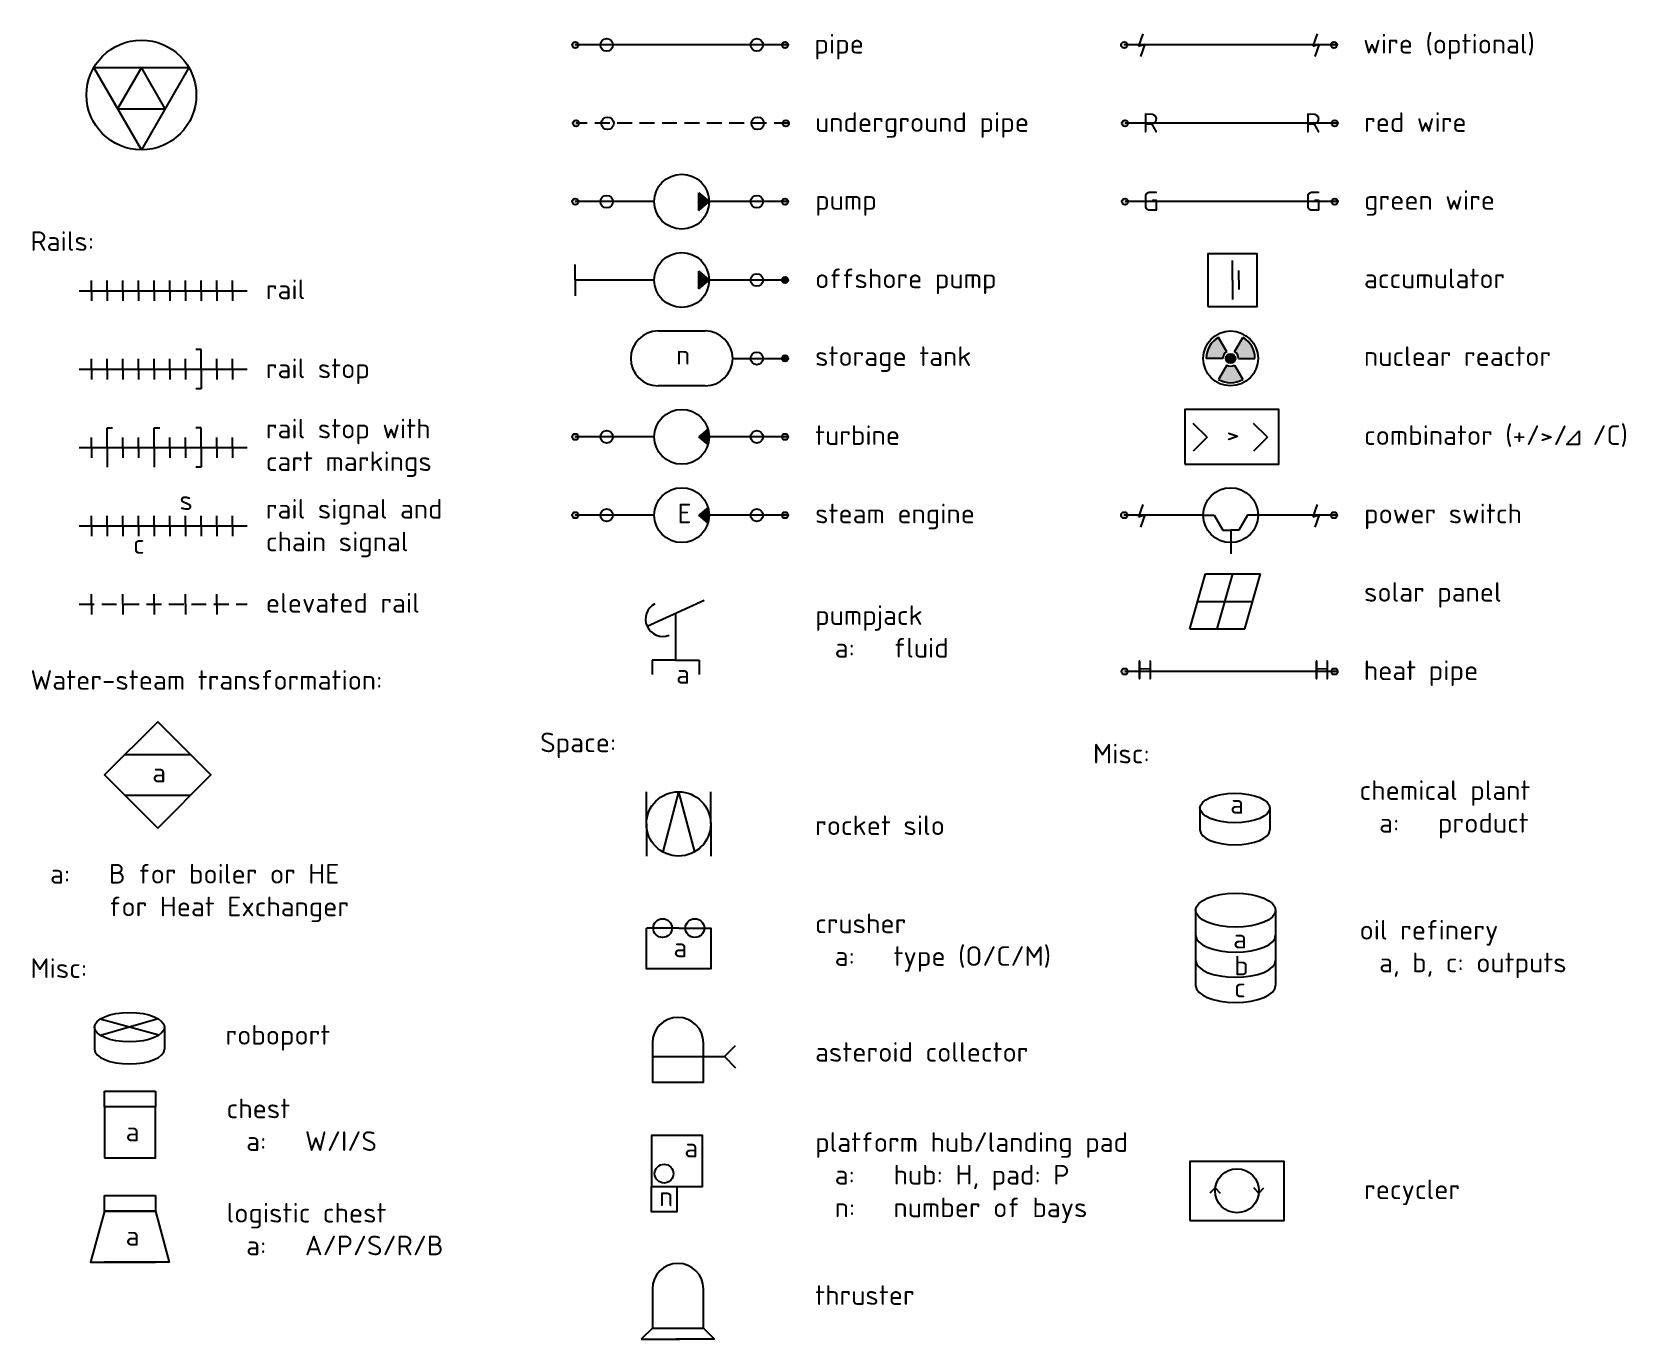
# Model space of a CAD drawing. Header units: millimetres. Extents: x 1893 to 2684, y 1864 to 2206.
# Drawn here: x 1893.3 to 2096.6, y 1863.9 to 2030.6 of the extents above; entities that cross this region are included whole.
import ezdxf

# ---------------------------------------------------------------- set-up
doc = ezdxf.new("R2010")
doc.units = ezdxf.units.MM
doc.linetypes.add('HIDDEN', pattern=[9.525, 6.35, -3.175])
doc.layers.add('Default', color=7, linetype='Continuous', lineweight=25)
doc.layers.add('Szaggatott', color=7, linetype='HIDDEN', lineweight=25)
doc.styles.get("Standard").update_dxf_attribs({"font": 'isocpeur.ttf'})

msp = doc.modelspace()

# ---------------------------------------------------------------- hatches: boundary and pattern name
at = {"layer": 'Default'}
h = msp.add_hatch(color=256, dxfattribs=at)
h.dxf.hatch_style = 1
h.paths.add_polyline_path([(1962.19, 2028.98, 1), (1962.99, 2028.98, 1)])
h.paths.add_polyline_path([(1988.94, 2028.98, 1), (1989.74, 2028.98, 1)])
h = msp.add_hatch(color=256, dxfattribs=at)
h.dxf.hatch_style = 1
h.paths.add_polyline_path([(2032.19, 2028.98, 1), (2032.99, 2028.98, 1)])
h.paths.add_polyline_path([(2058.94, 2028.98, 1), (2059.74, 2028.98, 1)])
h = msp.add_hatch(color=256, dxfattribs=at)
h.dxf.hatch_style = 1
h.paths.add_polyline_path([(1962.29, 2018.98, 1), (1963.09, 2018.98, 1)])
h.paths.add_polyline_path([(1989.04, 2018.98, 1), (1989.84, 2018.98, 1)])
h = msp.add_hatch(color=256, dxfattribs=at)
h.dxf.hatch_style = 1
h.paths.add_polyline_path([(2032.29, 2018.98, 1), (2033.09, 2018.98, 1)])
h.paths.add_polyline_path([(2059.04, 2018.98, 1), (2059.84, 2018.98, 1)])
h = msp.add_hatch(color=256, dxfattribs=at)
h.dxf.hatch_style = 1
h.paths.add_polyline_path([(1962.19, 2008.98, 1), (1962.99, 2008.98, 1)])
h.paths.add_polyline_path([(1988.94, 2008.98, 1), (1989.74, 2008.98, 1)])
h = msp.add_hatch(color=256, dxfattribs=at)
h.dxf.hatch_style = 1
h.paths.add_polyline_path([(1978.34, 2010.1), (1978.34, 2007.86), (1979.66, 2008.98)])
h = msp.add_hatch(color=256, dxfattribs=at)
h.dxf.hatch_style = 1
h.paths.add_polyline_path([(2032.29, 2008.98, 1), (2033.09, 2008.98, 1)])
h.paths.add_polyline_path([(2059.04, 2008.98, 1), (2059.84, 2008.98, 1)])
h = msp.add_hatch(color=256, dxfattribs=at)
h.dxf.hatch_style = 1
h.paths.add_polyline_path([(1978.34, 2000.1), (1978.34, 1997.86), (1979.66, 1998.98)])
h = msp.add_hatch(color=256, dxfattribs=at)
h.dxf.hatch_style = 1
h.paths.add_polyline_path([(1988.94, 1998.98), (1989.74, 1998.98, 1)])
h.paths.add_polyline_path([(1989.74, 1998.98), (1988.94, 1998.98, 1)])
h = msp.add_hatch(color=256, dxfattribs=at)
h.dxf.hatch_style = 1
h.paths.add_polyline_path([(2044.61, 1991.66, 0.267949), (2043.06, 1988.98), (2045.16, 1988.98, -0.267949), (2045.66, 1989.84)])
h.paths.add_polyline_path([(2047.71, 1991.66), (2046.66, 1989.84, -0.131652), (2047.03, 1989.48, -0.131652), (2047.16, 1988.98), (2049.26, 1988.98, 0.131652), (2048.85, 1990.53, 0.131652)])
h.paths.add_polyline_path([(2046.66, 1988.11, -0.267949), (2045.66, 1988.11), (2044.61, 1986.29, 0.267949), (2047.71, 1986.29)])
h = msp.add_hatch(color=256, dxfattribs=at)
h.dxf.hatch_style = 1
h.paths.add_polyline_path([(1988.94, 1988.98), (1989.74, 1988.98, 1)])
h.paths.add_polyline_path([(1989.74, 1988.98), (1988.94, 1988.98, 1)])
h = msp.add_hatch(color=256, dxfattribs=at)
h.dxf.hatch_style = 1
h.paths.add_polyline_path([(2046.76, 1988.98, 1), (2045.56, 1988.98, 1)])
h = msp.add_hatch(color=256, dxfattribs=at)
h.dxf.hatch_style = 1
h.paths.add_polyline_path([(1962.19, 1978.98, 1), (1962.99, 1978.98, 1)])
h.paths.add_polyline_path([(1988.94, 1978.98, 1), (1989.74, 1978.98, 1)])
h = msp.add_hatch(color=256, dxfattribs=at)
h.dxf.hatch_style = 1
h.paths.add_polyline_path([(1979.66, 1978.98, 0.07242), (1979.52, 1979.98), (1978.34, 1978.98), (1979.52, 1977.98, 0.07242)])
h = msp.add_hatch(color=256, dxfattribs=at)
h.dxf.hatch_style = 1
h.paths.add_polyline_path([(1962.19, 1968.98, 1), (1962.99, 1968.98, 1)])
h.paths.add_polyline_path([(1988.94, 1968.98, 1), (1989.74, 1968.98, 1)])
h = msp.add_hatch(color=256, dxfattribs=at)
h.dxf.hatch_style = 1
h.paths.add_polyline_path([(1979.66, 1968.98, 0.07242), (1979.52, 1969.98), (1978.34, 1968.98), (1979.52, 1967.98, 0.07242)])
h = msp.add_hatch(color=256, dxfattribs=at)
h.dxf.hatch_style = 1
h.paths.add_polyline_path([(2032.19, 1968.98, 1), (2032.99, 1968.98, 1)])
h.paths.add_polyline_path([(2058.94, 1968.98, 1), (2059.74, 1968.98, 1)])
h = msp.add_hatch(color=256, dxfattribs=at)
h.dxf.hatch_style = 1
h.paths.add_polyline_path([(2032.25, 1949.04, 1), (2033.05, 1949.04, 1)])
h.paths.add_polyline_path([(2059, 1949.04, 1), (2059.8, 1949.04, 1)])

# ---------------------------------------------------------------- linework, layer by layer
for p, q in [((1989.74, 2028.98), (1962.59, 2028.98)), ((2059.74, 2028.98), (2032.59, 2028.98)), ((2034.96, 2030.38), (2034.41, 2028.8)), ((2034.41, 2028.8), (2035.23, 2029.06)), ((2035.23, 2029.06), (2034.68, 2027.48)), ((2057.18, 2030.38), (2056.63, 2028.8)), ((2056.63, 2028.8), (2057.46, 2029.06)), ((2057.46, 2029.06), (2056.91, 2027.48)), ((1901.19, 2026.09), (1913.32, 2026.09)), ((1907.26, 2015.59), (1901.19, 2026.09)), ((1907.26, 2026.09), (1904.23, 2020.84)), ((1913.32, 2026.09), (1907.26, 2015.59)), ((1910.29, 2020.84), (1907.26, 2026.09)), ((1904.23, 2020.84), (1910.29, 2020.84)), ((1972.66, 2008.98), (1962.59, 2008.98)), ((1978.34, 2010.1), (1979.66, 2008.98)), ((1978.34, 2007.86), (1978.34, 2010.1)), ((1978.34, 2007.86), (1979.66, 2008.98)), ((1989.74, 2008.98), (1979.66, 2008.98)), ((1962.59, 1998.98), (1962.59, 2000.98)), ((2046.39, 1998.98), (2046.39, 2001.48)), ((1900.89, 1997.61), (1900.89, 1998.91)), ((1902.89, 1997.61), (1902.89, 1998.91)), ((1904.89, 1997.61), (1904.89, 1998.91)), ((1906.89, 1997.61), (1906.89, 1998.91)), ((1908.89, 1997.61), (1908.89, 1998.91)), ((1910.89, 1997.61), (1910.89, 1998.91)), ((1912.89, 1997.61), (1912.89, 1998.91)), ((1914.89, 1997.61), (1914.89, 1998.91)), ((1916.89, 1997.61), (1916.89, 1998.91)), ((1918.89, 1997.61), (1918.89, 1998.91)), ((1972.66, 1998.98), (1962.59, 1998.98)), ((1962.59, 1998.98), (1962.59, 1996.98)), ((1978.34, 2000.1), (1979.66, 1998.98)), ((1978.34, 1997.86), (1978.34, 2000.1)), ((1978.34, 1997.86), (1979.66, 1998.98)), ((1989.74, 1998.98), (1979.66, 1998.98)), ((2046.39, 1998.98), (2046.39, 1996.48)), ((2047.19, 1998.98), (2047.19, 2000.18)), ((2047.19, 1998.98), (2047.19, 1997.78)), ((1899.34, 1997.61), (1920.76, 1997.61)), ((1900.89, 1997.61), (1900.89, 1996.31)), ((1902.89, 1997.61), (1902.89, 1996.31)), ((1904.89, 1997.61), (1904.89, 1996.31)), ((1906.89, 1997.61), (1906.89, 1996.31)), ((1908.89, 1997.61), (1908.89, 1996.31)), ((1910.89, 1997.61), (1910.89, 1996.31)), ((1912.89, 1997.61), (1912.89, 1996.31)), ((1914.89, 1997.61), (1914.89, 1996.31)), ((1916.89, 1997.61), (1916.89, 1996.31)), ((1918.89, 1997.61), (1918.89, 1996.31)), ((1973.16, 1992.48), (1979.16, 1992.48)), ((2045.66, 1989.84), (2044.61, 1991.66)), ((2046.66, 1989.84), (2047.71, 1991.66)), ((1900.89, 1987.61), (1900.89, 1988.91)), ((1902.89, 1987.61), (1902.89, 1988.91)), ((1904.89, 1987.61), (1904.89, 1988.91)), ((1906.89, 1987.61), (1906.89, 1988.91)), ((1908.89, 1987.61), (1908.89, 1988.91)), ((1910.89, 1987.61), (1910.89, 1988.91)), ((1912.89, 1987.61), (1912.89, 1988.91)), ((1914.89, 1990.11), (1914.19, 1990.11)), ((1914.89, 1987.61), (1914.89, 1990.11)), ((1916.89, 1987.61), (1916.89, 1988.91)), ((1918.89, 1987.61), (1918.89, 1988.91)), ((1982.66, 1988.98), (1989.34, 1988.98)), ((2045.16, 1988.98), (2043.06, 1988.98)), ((2047.16, 1988.98), (2049.26, 1988.98)), ((1899.34, 1987.61), (1920.76, 1987.61)), ((1900.89, 1987.61), (1900.89, 1986.31)), ((1902.89, 1987.61), (1902.89, 1986.31)), ((1904.89, 1987.61), (1904.89, 1986.31)), ((1906.89, 1987.61), (1906.89, 1986.31)), ((1908.89, 1987.61), (1908.89, 1986.31)), ((1910.89, 1987.61), (1910.89, 1986.31)), ((1912.89, 1987.61), (1912.89, 1986.31)), ((1914.89, 1987.61), (1914.89, 1985.11)), ((1916.89, 1987.61), (1916.89, 1986.31)), ((1918.89, 1987.61), (1918.89, 1986.31)), ((2045.66, 1988.11), (2044.61, 1986.29)), ((2046.66, 1988.11), (2047.71, 1986.29)), ((1914.89, 1985.11), (1914.19, 1985.11)), ((1979.16, 1985.48), (1973.16, 1985.48)), ((2043.17, 1978.92), (2041.4, 1980.69)), ((2050.85, 1978.92), (2049.09, 1980.69)), ((1900.89, 1977.61), (1900.89, 1978.91)), ((1902.89, 1977.61), (1902.89, 1980.11)), ((1902.89, 1980.11), (1903.59, 1980.11)), ((1904.89, 1977.61), (1904.89, 1978.91)), ((1906.89, 1977.61), (1906.89, 1978.91)), ((1908.89, 1977.61), (1908.89, 1980.11)), ((1908.89, 1980.11), (1909.59, 1980.11)), ((1910.89, 1977.61), (1910.89, 1978.91)), ((1912.89, 1977.61), (1912.89, 1978.91)), ((1914.89, 1980.11), (1914.19, 1980.11)), ((1914.89, 1977.61), (1914.89, 1980.11)), ((1916.89, 1977.61), (1916.89, 1978.91)), ((1918.89, 1977.61), (1918.89, 1978.91)), ((1972.66, 1978.98), (1962.59, 1978.98)), ((1979.52, 1979.98), (1978.34, 1978.98)), ((1979.52, 1977.98), (1978.34, 1978.98)), ((1989.74, 1978.98), (1979.66, 1978.98)), ((2043.17, 1978.92), (2041.4, 1977.15)), ((2050.85, 1978.92), (2049.09, 1977.15)), ((2088.99, 1978), (2090.6, 1979.75)), ((2090.6, 1979.75), (2090.6, 1978)), ((1899.34, 1977.61), (1920.76, 1977.61)), ((1900.89, 1977.61), (1900.89, 1976.31)), ((1902.89, 1977.61), (1902.89, 1975.11)), ((1904.89, 1977.61), (1904.89, 1976.31)), ((1906.89, 1977.61), (1906.89, 1976.31)), ((1908.89, 1977.61), (1908.89, 1975.11)), ((1910.89, 1977.61), (1910.89, 1976.31)), ((1912.89, 1977.61), (1912.89, 1976.31)), ((1914.89, 1977.61), (1914.89, 1975.11)), ((1916.89, 1977.61), (1916.89, 1976.31)), ((1918.89, 1977.61), (1918.89, 1976.31)), ((2090.6, 1978), (2088.99, 1978)), ((1914.89, 1975.11), (1914.19, 1975.11)), ((2034.96, 1970.36), (2034.41, 1968.78)), ((2057.18, 1970.36), (2056.63, 1968.78)), ((1900.89, 1967.61), (1900.89, 1968.91)), ((1902.89, 1967.61), (1902.89, 1968.91)), ((1904.89, 1967.61), (1904.89, 1968.91)), ((1906.89, 1967.61), (1906.89, 1968.91)), ((1908.89, 1967.61), (1908.89, 1968.91)), ((1910.89, 1967.61), (1910.89, 1968.91)), ((1912.89, 1967.61), (1912.89, 1968.91)), ((1914.89, 1967.61), (1914.89, 1968.91)), ((1916.89, 1967.61), (1916.89, 1968.91)), ((1918.89, 1967.61), (1918.89, 1968.91)), ((1972.66, 1968.98), (1962.59, 1968.98)), ((1979.52, 1969.98), (1978.34, 1968.98)), ((1979.52, 1967.98), (1978.34, 1968.98)), ((1989.74, 1968.98), (1979.66, 1968.98)), ((2042.66, 1968.98), (2032.59, 1968.98)), ((2034.41, 1968.78), (2035.23, 1969.03)), ((2035.23, 1969.03), (2034.68, 1967.45)), ((2042.66, 1968.98), (2044.06, 1968.98)), ((2044.06, 1968.98), (2045.16, 1967.07)), ((2048.29, 1968.98), (2047.19, 1967.07)), ((2049.69, 1968.98), (2048.29, 1968.98)), ((2059.74, 1968.98), (2049.66, 1968.98)), ((2056.63, 1968.78), (2057.46, 1969.03)), ((2057.46, 1969.03), (2056.91, 1967.45)), ((1899.34, 1967.61), (1920.76, 1967.61)), ((1900.89, 1967.61), (1900.89, 1966.31)), ((1902.89, 1967.61), (1902.89, 1966.31)), ((1904.89, 1967.61), (1904.89, 1966.31)), ((1906.89, 1967.61), (1906.89, 1966.31)), ((1908.89, 1967.61), (1908.89, 1966.31)), ((1910.89, 1967.61), (1910.89, 1966.31)), ((1912.89, 1967.61), (1912.89, 1966.31)), ((1914.89, 1967.61), (1914.89, 1966.31)), ((1916.89, 1967.61), (1916.89, 1966.31)), ((1918.89, 1967.61), (1918.89, 1966.31)), ((2045.16, 1967.07), (2046.18, 1967.07)), ((2047.19, 1967.07), (2046.18, 1967.07)), ((2046.18, 1967.07), (2046.18, 1964.07)), ((2040.95, 1954.48), (2042.95, 1961.48)), ((2042.95, 1961.48), (2049.95, 1961.48)), ((2044.45, 1954.48), (2046.45, 1961.48)), ((2047.95, 1954.48), (2049.95, 1961.48)), ((1900.89, 1957.61), (1900.89, 1958.91)), ((1904.89, 1957.61), (1904.89, 1958.91)), ((1908.89, 1957.61), (1908.89, 1958.91)), ((1912.89, 1957.61), (1912.89, 1958.91)), ((1916.89, 1957.61), (1916.89, 1958.91)), ((1971.74, 1954.82), (1979.03, 1958.12)), ((2041.95, 1957.98), (2048.95, 1957.98)), ((1900.89, 1957.61), (1900.89, 1956.31)), ((1904.89, 1957.61), (1904.89, 1956.31)), ((1908.89, 1957.61), (1908.89, 1956.31)), ((1912.89, 1957.61), (1912.89, 1956.31)), ((1916.89, 1957.61), (1916.89, 1956.31)), ((1975.38, 1956.47), (1975.38, 1950.47)), ((2040.95, 1954.48), (2047.95, 1954.48)), ((1975.38, 1950.47), (1972.38, 1950.47)), ((1972.38, 1950.47), (1972.38, 1948.67)), ((1975.38, 1950.47), (1978.38, 1950.47)), ((1978.38, 1950.47), (1978.38, 1948.67)), ((2059.8, 1949.04), (2032.65, 1949.04)), ((1905.14, 1938.44), (1913.53, 1938.44)), ((1971.67, 1929.59), (1971.67, 1933.68)), ((1975.76, 1933.68), (1973.74, 1926.02)), ((1975.76, 1933.68), (1977.78, 1926.02)), ((1979.86, 1929.59), (1979.86, 1933.68)), ((1905.14, 1933.25), (1913.53, 1933.25)), ((2042.25, 1931.62), (2042.25, 1928.82)), ((2051.17, 1931.62), (2051.17, 1928.82)), ((1971.67, 1929.59), (1971.67, 1925.49)), ((1979.86, 1929.59), (1979.86, 1925.49)), ((2041.69, 1918.58), (2041.69, 1915.38)), ((2051.88, 1918.58), (2051.88, 1915.38)), ((1975.78, 1916.3), (1971.68, 1916.3)), ((2041.69, 1915.38), (2041.69, 1912.18)), ((2051.88, 1915.38), (2051.88, 1912.18)), ((2041.69, 1912.18), (2041.69, 1908.98)), ((2051.88, 1912.18), (2051.88, 1908.98)), ((1901.27, 1903.66), (1901.27, 1900.86)), ((1909.48, 1902.64), (1901.98, 1904.68)), ((1909.41, 1904.73), (1902.05, 1902.6)), ((1910.19, 1903.66), (1910.19, 1900.86)), ((1981.61, 1899.91), (1983.03, 1901.32)), ((1972.42, 1899.91), (1981.61, 1899.91)), ((1981.61, 1899.91), (1983.03, 1898.49)), ((1902.54, 1893.5), (1902.54, 1895.5)), ((1902.54, 1895.5), (1909.04, 1895.5)), ((1909.04, 1895.5), (1909.04, 1893.5)), ((2044.17, 1883.15), (2043.52, 1882.49)), ((2044.17, 1883.15), (2044.81, 1882.49)), ((2049.77, 1882.5), (2049.12, 1883.15)), ((2049.77, 1882.5), (2050.41, 1883.15)), ((1902.54, 1880.19), (1902.54, 1882.19)), ((1902.54, 1882.19), (1909.04, 1882.19)), ((1909.04, 1882.19), (1909.04, 1880.19)), ((1972.42, 1865.27), (1971, 1863.86)), ((1978.92, 1865.27), (1980.33, 1863.86)), ((1971, 1863.86), (1975.9, 1863.86)), ((1980.33, 1863.86), (1975.43, 1863.86))]:
    msp.add_line(p, q, dxfattribs=at)
at = {"layer": 'Default', "ltscale": 0.3}
for p, q in [((2059.84, 2018.98), (2032.69, 2018.98)), ((2059.84, 2008.98), (2032.69, 2008.98))]:
    msp.add_line(p, q, dxfattribs=at)
at = {"layer": 'Default'}
for points in [[(2043.25, 1995.61), (2049.54, 1995.61), (2049.54, 2002.34), (2043.25, 2002.34)], [(2040.3, 1975.48), (2052.3, 1975.48), (2052.3, 1982.48), (2040.3, 1982.48)], [(1909.34, 1929.05), (1916.13, 1935.84), (1909.34, 1942.63), (1902.55, 1935.84)], [(1902.54, 1887), (1909.04, 1887), (1909.04, 1893.5), (1902.54, 1893.5)], [(1972.29, 1883.35), (1978.79, 1883.35), (1978.79, 1889.85), (1972.29, 1889.85)], [(2040.97, 1879.01), (2052.97, 1879.01), (2052.97, 1886.51), (2040.97, 1886.51)], [(1972.29, 1883.35), (1975.54, 1883.35), (1975.54, 1880.1), (1972.29, 1880.1)]]:
    msp.add_lwpolyline(points, close=True, dxfattribs=at)
for points in [[(1975.78, 1916.3), (1979.87, 1916.3), (1979.87, 1911.1), (1971.68, 1911.1), (1971.68, 1916.3)], [(1972.42, 1901.66), (1972.42, 1896.66), (1978.92, 1896.66), (1978.92, 1901.66)], [(1909.04, 1880.19), (1902.54, 1880.19), (1900.77, 1873.69), (1909.04, 1873.69)], [(1902.54, 1880.19), (1909.04, 1880.19), (1910.81, 1873.69), (1902.54, 1873.69)], [(1972.42, 1870.27), (1972.42, 1865.27), (1978.92, 1865.27), (1978.92, 1870.27)]]:
    msp.add_lwpolyline(points, dxfattribs=at)
for centre, radius in [((1907.26, 2022.59), 7), ((1962.59, 2028.98), 0.4), ((1966.59, 2028.98), 0.8), ((1985.74, 2028.98), 0.8), ((1989.34, 2028.98), 0.4), ((2032.59, 2028.98), 0.4), ((2059.34, 2028.98), 0.4), ((1962.69, 2018.98), 0.4), ((1966.69, 2018.98), 0.8), ((1985.84, 2018.98), 0.8), ((1989.44, 2018.98), 0.4), ((2032.69, 2018.98), 0.4), ((2059.44, 2018.98), 0.4), ((1976.16, 2008.98), 3.5), ((1962.59, 2008.98), 0.4), ((1966.59, 2008.98), 0.8), ((1985.74, 2008.98), 0.8), ((1989.34, 2008.98), 0.4), ((2032.69, 2008.98), 0.4), ((2059.44, 2008.98), 0.4), ((1976.16, 1998.98), 3.5), ((1985.74, 1998.98), 0.8), ((1989.34, 1998.98), 0.4), ((2046.16, 1988.98), 3.5), ((1985.74, 1988.98), 0.8), ((1989.34, 1988.98), 0.4), ((2046.16, 1988.98), 0.6), ((1976.16, 1978.98), 3.5), ((1962.59, 1978.98), 0.4), ((1966.59, 1978.98), 0.8), ((1985.74, 1978.98), 0.8), ((1989.34, 1978.98), 0.4), ((1976.16, 1968.98), 3.5), ((2046.16, 1968.98), 3.5), ((1962.59, 1968.98), 0.4), ((1966.59, 1968.98), 0.8), ((1985.74, 1968.98), 0.8), ((1989.34, 1968.98), 0.4), ((2032.59, 1968.98), 0.4), ((2059.34, 1968.98), 0.4), ((2032.65, 1949.04), 0.4), ((2059.4, 1949.04), 0.4), ((1975.76, 1929.59), 4.1), ((1973.73, 1916.3), 1.2), ((1977.83, 1916.3), 1.2), ((1973.91, 1884.97), 1.2), ((2046.97, 1882.78), 2.8)]:
    msp.add_circle(centre, radius, dxfattribs=at)
for centre, radius, start, end in [((1973.16, 1988.98), 3.5, 90, 270), ((1979.16, 1988.98), 3.5, 270, 90), ((2046.16, 1988.98), 3.1, 120, 180), ((2046.16, 1988.98), 3.1, 0, 60), ((2046.16, 1988.98), 1, 120, 180), ((2046.16, 1988.98), 1, 360, 60), ((2046.16, 1988.98), 3.1, 240, 300), ((2046.16, 1988.98), 1, 240, 300), ((1973.74, 1955.72), 2.2, 116.9231, 291.8044), ((1975.67, 1901.66), 3.25, 0, 180), ((1975.67, 1870.27), 3.25, 0, 180)]:
    msp.add_arc(centre, radius, start, end, dxfattribs=at)
for centre, major_axis in [((2046.71, 1931.62), (4.46, 0)), ((2046.79, 1918.58), (5.1, 0)), ((1905.73, 1903.66), (4.46, 0))]:
    msp.add_ellipse(centre, major_axis=major_axis, ratio=0.423077, dxfattribs=at)
for centre, major_axis in [((2046.71, 1928.82), (4.46, 0)), ((2046.79, 1915.38), (5.1, 0)), ((2046.79, 1912.18), (5.1, 0)), ((2046.79, 1908.98), (5.1, 0)), ((1905.73, 1900.86), (4.46, 0))]:
    msp.add_ellipse(centre, major_axis=major_axis, ratio=0.423077, start_param=3.141593, end_param=6.283185, dxfattribs=at)
at = {"layer": 'Szaggatott', "ltscale": 0.3}
for p, q in [((1989.84, 2018.98), (1962.69, 2018.98)), ((1899.34, 1957.61), (1920.76, 1957.61))]:
    msp.add_line(p, q, dxfattribs=at)

# ---------------------------------------------------------------- texts
at = {"layer": 'Default', "char_height": 2.5, "attachment_point": 1}
for s, width, heights, insert in [('pipe', 42.5669, [2.5], (1993.07, 2030.38)), ('wire (optional)', 42.5669, [2.5], (2063.07, 2030.38)), ('underground pipe', 42.5669, [2.5], (1993.17, 2020.38)), ('R', 4.1942, [0], (2034.91, 2020.28)), ('R', 4.1942, [0], (2055.61, 2020.28)), ('red wire', 42.5669, [2.5], (2063.17, 2020.38)), ('pump', 42.5669, [2.5], (1993.17, 2010.44)), ('G', 4.1942, [0], (2034.91, 2010.28)), ('G', 4.1942, [0], (2055.61, 2010.28)), ('green wire', 42.5669, [2.5], (2063.17, 2010.44)), ('Rails:', 42.5669, [0], (1893.11, 2005.2)), ('rail', 42.5669, [0], (1923.13, 1999.04)), ('offshore pump', 42.5669, [2.5], (1993.17, 2000.44)), ('accumulator', 42.5669, [2.5], (2063.17, 2000.44)), ('storage tank', 42.5669, [2.5], (1993.17, 1990.52)), ('nuclear reactor', 42.5669, [2.5], (2063.17, 1990.52)), ('rail stop', 21.8079, [8.28], (1923.13, 1988.96)), ('n', 3.0183, [0], (1975.45, 1990.68)), ('rail stop with cart markings', 21.8079, [8.28], (1923.13, 1981.28)), ('turbine', 42.5669, [2.5], (1993.17, 1980.44)), ('combinator (+/>/  /C)', 42.5669, [2.5], (2063.17, 1980.44)), ('>', 42.5669, [2.5], (2045.62, 1980.55)), ('s', 3.0183, [0], (1912.1, 1972.13)), ('rail signal and chain signal', 24.7925, [8.41], (1923.13, 1971.04)), ('E', 42.5669, [2.5], (1975.62, 1970.44)), ('steam engine', 42.5669, [2.5], (1993.17, 1970.44)), ('power switch', 42.5669, [2.5], (2063.17, 1970.44)), ('c', 3.0183, [0], (1906.19, 1966.55)), ('solar panel', 42.5669, [2.5], (2063.17, 1960.44)), ('elevated rail', 42.5669, [0], (1923.13, 1959.04)), ('pumpjack\\P\\pxi-3,l4,t4;a:^Ifluid', 46.1608, [11.78], (1993.17, 1957.48)), ('H', 4.2795, [0], (2034.14, 1950.5)), ('H', 4.2795, [0], (2056.71, 1950.5)), ('heat pipe', 42.5669, [2.5], (2063.13, 1950.44)), ('Water-steam transformation:', 48.5962, [4.53], (1893.11, 1949.21)), ('a', 3.0183, [0], (1975.45, 1949.97)), ('Space:', 42.5669, [0], (1958.11, 1941.24)), ('Misc:', 48.5962, [4.53], (2028.61, 1939.81)), ('a', 3.0183, [0], (1908.64, 1937.39)), ('chemical plant\\P\\pxi-3,l4,t4;a:^Iproduct', 50.4607, [14.68], (2062.6, 1935.15)), ('a', 3.0183, [0], (2046.1, 1933.39)), ('rocket silo', 42.5669, [2.5], (1993.17, 1930.67)), ('\\pxi-3,l4,t4;a:^IB for boiler or HE for Heat Exchanger', 42.5669, [0], (1893.11, 1924.48)), ('crusher\\P\\pxi-3,l4,t4;a:^Itype (O/C/M)', 50.4607, [14.68], (1993.17, 1918.15)), ('oil refinery\\P\\pxi1;a, b, c: outputs', 50.4607, [14.68], (2062.6, 1917.33)), ('a', 3.0183, [0], (2046.47, 1916.2)), ('a', 3.0183, [0], (1975.1, 1915.09)), ('Misc:', 48.5962, [4.53], (1893.11, 1912.44)), ('b', 3.0183, [0], (2046.61, 1912.77)), ('c', 3.0183, [0], (2046.61, 1909.96)), ('roboport', 42.5669, [2.5], (1917.98, 1903.93)), ('asteroid collector', 42.5669, [0], (1993.17, 1901.75)), ('chest\\P\\pxi-3,l4,t4;a:^IW/I/S', 50.4607, [14.68], (1918.12, 1894.54)), ('a', 3.0183, [0], (1905.25, 1891.59)), ('a', 3.0183, [0], (1976.49, 1889.54)), ('platform hub/landing pad\\P\\pxi-3,l4,t4;a:^Ihub: H, pad: P\\P\\pi0,l1,tz;n:^Inumber of bays', 50.4607, [14.68], (1993.17, 1890.25)), ('n', 3.0183, [0], (1973.28, 1883.31)), ('recycler', 42.5669, [2.5], (2063.17, 1884.22)), ('logistic chest\\P\\pxi-3,l4,t4;a:^IA/P/S/R/B', 50.4607, [14.68], (1918.12, 1881.23)), ('a', 3.0183, [0], (1905.25, 1878.29)), ('thruster', 42.5669, [0], (1993.17, 1870.73))]:
    msp.add_mtext_dynamic_manual_height_columns(s, width=width, gutter_width=12.5, heights=heights, dxfattribs=dict(at, insert=insert))

doc.saveas('drawing.dxf')
